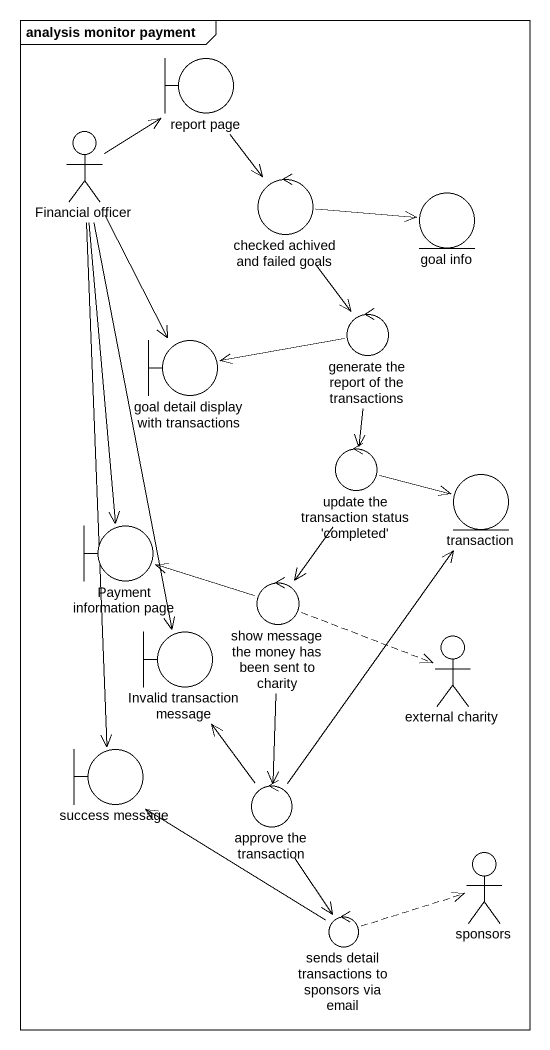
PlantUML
@startuml
mainframe analysis monitor payment
boundary "report page" as report_page
actor "Financial officer" as Financial_officer
control "checked achived and failed goals" as checked_achived_and_failed
entity "goal info" as goal_info
control "generate the report of the transactions" as generate_the_report_of_the
boundary "goal detail display with transactions" as goal_detail_display_with
control "update the transaction status 'completed'" as update_the_transaction
entity transaction
boundary "Payment information page" as Payment_information_page
control "show message the money has been sent to charity" as show_message_the_money_has
boundary "Invalid transaction message" as Invalid_transaction_message
actor "external charity" as external_charity
boundary "success message" as success_message
control "approve the transaction" as approve_the_transaction
actor sponsors
control "sends detail transactions to sponsors via email" as sends_detail_transactions
report_page --> checked_achived_and_failed
Financial_officer -up-> report_page
Financial_officer --> goal_detail_display_with
Financial_officer --> Payment_information_page
Financial_officer --> Invalid_transaction_message
Financial_officer --> success_message
checked_achived_and_failed -right-> goal_info
checked_achived_and_failed --> generate_the_report_of_the
generate_the_report_of_the -left-> goal_detail_display_with
generate_the_report_of_the --> update_the_transaction
update_the_transaction -right-> transaction
update_the_transaction --> show_message_the_money_has
show_message_the_money_has -left-> Payment_information_page
show_message_the_money_has .right.> external_charity
show_message_the_money_has --> approve_the_transaction
approve_the_transaction -up-> transaction
approve_the_transaction -up-> Invalid_transaction_message
approve_the_transaction --> sends_detail_transactions
sends_detail_transactions -up-> success_message
sends_detail_transactions .right.> sponsors
@enduml
